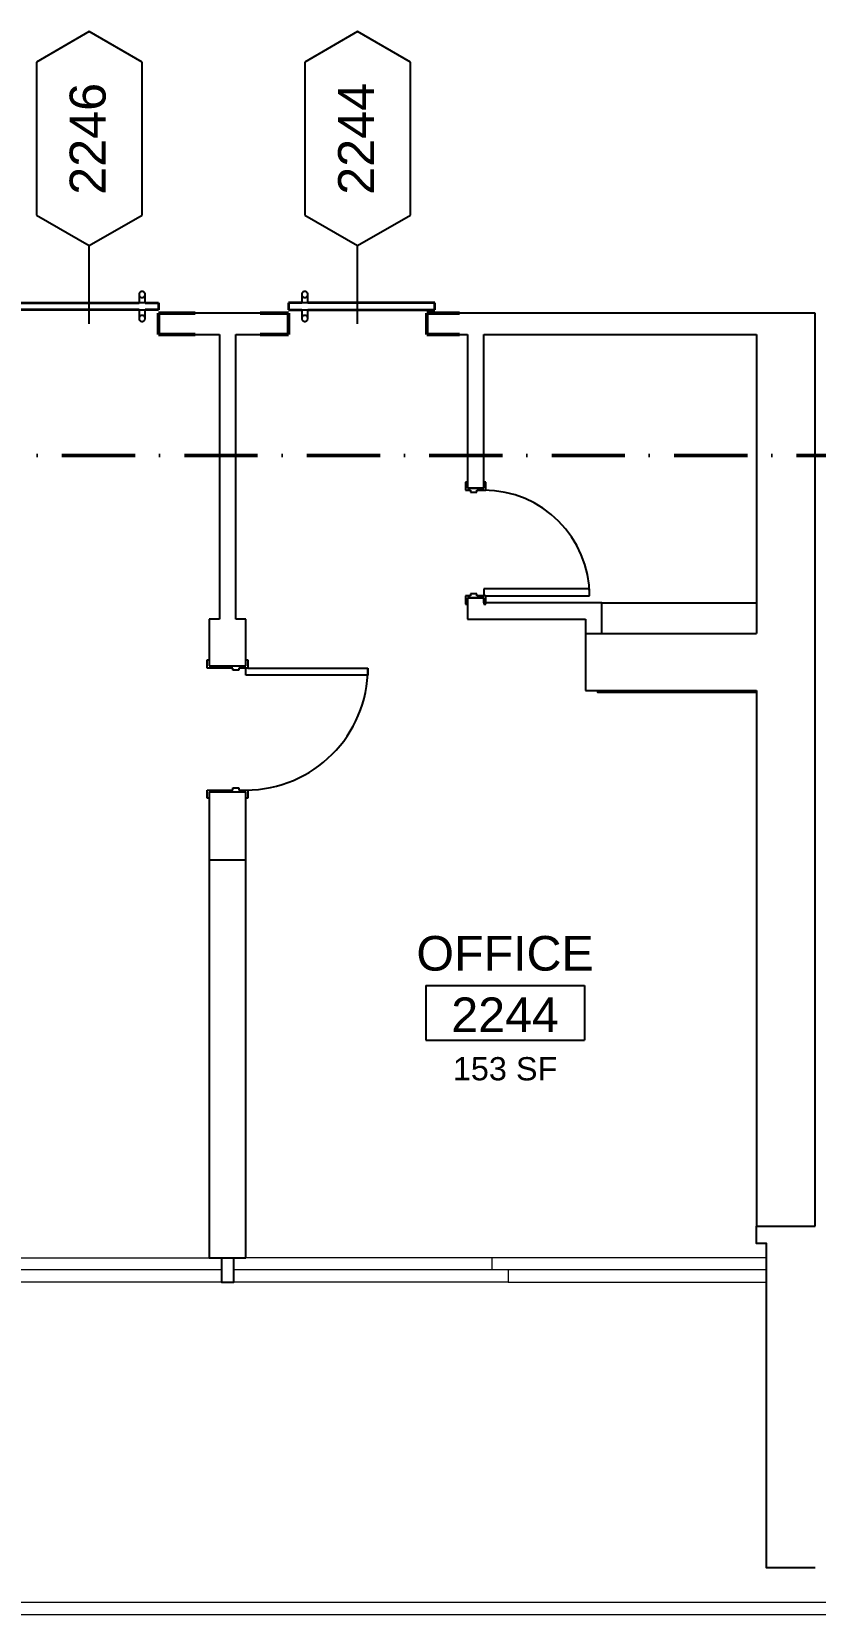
# Model space of a CAD drawing. Header units: inches. Extents: x -1132 to 5570, y -1986 to 4304.
# Drawn here: x 2793.5 to 2986.2, y -1961.9 to -1572.8 of the extents above; entities that cross this region are included whole.
import ezdxf

# ---------------------------------------------------------------- set-up
doc = ezdxf.new("R2010")
doc.units = ezdxf.units.IN
doc.header["$LTSCALE"] = 96
doc.header["$MEASUREMENT"] = 0
doc.linetypes.add('Dash', pattern=[0.25, 0.125, -0.125])
doc.linetypes.add('Dash Dot 3_16_', pattern=[0.3125, 0.1875, -0.0625, 0, -0.0625])
doc.layers.get('0').update_dxf_attribs({"linetype": 'CONTINUOUS'})
for name, color, linetype, lineweight in [('101013_EX_MER-02_dwg', 8, 'CONTINUOUS', 13), ('A-ANNO-SYMB', 150, 'CONTINUOUS', 13), ('A-AREA-IDEN', 2, 'CONTINUOUS', 25), ('A-DETL', 90, 'CONTINUOUS', 13), ('A-DOOR-IDEN', 31, 'CONTINUOUS', 25), ('A-ROOF', 250, 'CONTINUOUS', 13), ('A-WALL', 113, 'CONTINUOUS', 18), ('A-WALL-SILL', 250, 'CONTINUOUS', 13)]:
    doc.layers.add(name, color=color, linetype=linetype, lineweight=lineweight)
for name, color, linetype in [('A-DOOR', 2, 'CONTINUOUS'), ('A-GLAZ', 2, 'CONTINUOUS'), ('A-WALL-FULL', 6, 'CONTINUOUS')]:
    doc.layers.add(name, color=color, linetype=linetype)
doc.styles.add('Arial_1', font='arial.ttf', dxfattribs={"height": 8.851796})
doc.styles.add('Swis721 BT', font='swiss.ttf', dxfattribs={"height": 8.514638})
doc.styles.add('Swis721 Ex BT', font='swisse.ttf', dxfattribs={"height": 5.705972})

# ---------------------------------------------------------------- blocks, each defined once
blk = doc.blocks.new('101013_EX_MER-02_dwg-1452792-2ND FLR PLAN - EAST WING')
at = {"layer": 'A-GLAZ', "color": 9, "lineweight": 13}
for p, q in [((2934.89, 345.71), (2806.39, 345.71)), ((3068.89, 345.71), (2937.89, 345.71))]:
    blk.add_line(p, q, dxfattribs=at)
at = {"layer": 'A-GLAZ', "color": 9, "lineweight": 13, "flags": 128}
for points in [[(3068.89, 348.71), (3001.39, 348.71), (3001.39, 345.71)], [(2934.89, 342.71), (2867.39, 342.71), (2867.39, 345.71)], [(3005.39, 345.71), (3005.39, 342.71), (2937.89, 342.71)]]:
    blk.add_lwpolyline(points, dxfattribs=at)
at = {"layer": 'A-ROOF', "color": 9, "flags": 128}
for points in [[(2798.65, 341.96), (2798.65, 261.02), (3170.39, 261.02)], [(2801.64, 341.96), (2801.64, 264.02), (3170.39, 264.02)]]:
    blk.add_lwpolyline(points, dxfattribs=at)
at = {"layer": 'A-WALL-FULL', "color": 9}
for p, q in [((2996.14, 537.41), (2995.39, 537.41)), ((2999.39, 537.41), (2997.64, 537.41)), ((3028.39, 509.71), (3066.39, 509.71))]:
    blk.add_line(p, q, dxfattribs=at)
at = {"layer": 'A-WALL-FULL', "color": 9, "flags": 128}
for points in [[(3066.39, 487.71), (3027.39, 487.71), (3027.39, 488.21)], [(3080.89, 272.48), (3068.89, 272.48), (3068.89, 352.21), (3066.39, 352.21), (3066.39, 356.48)], [(2934.89, 348.71), (2934.89, 342.71), (2937.89, 342.71), (2937.89, 348.71)]]:
    blk.add_lwpolyline(points, dxfattribs=at)
at = {"layer": 'A-WALL-SILL', "color": 9}
for p, q in [((2871.39, 348.71), (2931.89, 348.71)), ((3001.39, 348.71), (2940.89, 348.71)), ((3005.39, 342.71), (3068.89, 342.71))]:
    blk.add_line(p, q, dxfattribs=at)
blk = doc.blocks.new('Interior-Sgl - 2_-2_ x 8_-0_ - Flush-2578074-2ND FLR PLAN - EAST WING')
at = {"layer": 'A-DOOR', "color": 8, "lineweight": 25}
for p, q in [((22.25, 28), (22.25, 2)), ((24, 28), (22.25, 28)), ((24, 2.5), (24, 28)), ((-2, 2.5), (-4, 2.5)), ((-4, 2.5), (-4, 2)), ((-4, 2), (-2.5, 2)), ((-2.5, 2), (-2.5, -2)), ((-2, 0.25), (-2, 2.5)), ((-1.5, 0.25), (-2, 0.25)), ((-1.5, -1.25), (-1.5, 0.25)), ((22.25, 2), (24, 2)), ((24, 0.25), (23.5, 0.25)), ((23.5, 0.25), (23.5, -1.25)), ((26, 2.5), (24, 2.5)), ((24, 2.5), (24, 0.25)), ((24.5, -2), (24.5, 2)), ((24.5, 2), (26, 2)), ((26, 2), (26, 2.5)), ((-2.5, -2), (-4, -2)), ((-4, -2), (-4, -2.5)), ((-4, -2.5), (-2, -2.5)), ((-2, -2.5), (-2, -1.25)), ((-2, -1.25), (-1.5, -1.25)), ((23.5, -1.25), (24, -1.25)), ((24, -1.25), (24, -2.5)), ((24, -2.5), (26, -2.5)), ((26, -2), (24.5, -2)), ((26, -2.5), (26, -2))]:
    blk.add_line(p, q, dxfattribs=at)
at = {"layer": 'A-DOOR', "color": 55}
blk.add_arc((24, 2), 26, 90, 180, dxfattribs=at)
blk = doc.blocks.new('Interior-Sgl - 2_-6_ x 8_-0_ - Flush-2577945-2ND FLR PLAN - EAST WING')
at = {"layer": 'A-DOOR', "color": 8, "lineweight": 25}
for p, q in [((-8, 5), (-6, 5)), ((-8, 4.5), (-8, 5)), ((-6.5, 4.5), (-8, 4.5)), ((-6.5, -4.5), (-6.5, 4.5)), ((-6, 5), (-6, -1.25)), ((24, 5), (26, 5)), ((24, -1.25), (24, 5)), ((26, 4.5), (24.5, 4.5)), ((24.5, 4.5), (24.5, -4.5)), ((26, 5), (26, 4.5)), ((-6, -1.25), (-5.5, -1.25)), ((-6, -2.75), (-6, -5)), ((-5.5, -2.75), (-6, -2.75)), ((-5.5, -1.25), (-5.5, -2.75)), ((23.5, -1.25), (24, -1.25)), ((23.5, -2.75), (23.5, -1.25)), ((24, -2.75), (23.5, -2.75)), ((24, -5), (24, -2.75)), ((-8, -4.5), (-6.5, -4.5)), ((-8, -5), (-8, -4.5)), ((-6, -5), (-8, -5)), ((22.25, -4.5), (24, -4.5)), ((22.25, -34.5), (22.25, -4.5)), ((26, -5), (24, -5)), ((24, -5), (24, -34.5)), ((24.5, -4.5), (26, -4.5)), ((26, -4.5), (26, -5)), ((24, -34.5), (22.25, -34.5))]:
    blk.add_line(p, q, dxfattribs=at)
at = {"layer": 'A-DOOR', "color": 55}
blk.add_arc((24, -4.5), 30, 180, 270, dxfattribs=at)
blk = doc.blocks.new('Interior-Barn - Flush-V3-2ND FLR PLAN - EAST WING')
at = {"layer": 'A-DOOR', "lineweight": 35}
for p, q in [((12.25, -3.41), (-19, -3.41)), ((-19, -3.41), (-19, -5.16)), ((17, -3.41), (13.75, -3.41)), ((17, -5.16), (17, -3.41)), ((-19, -5.16), (12.25, -5.16)), ((13.75, -5.16), (17, -5.16))]:
    blk.add_line(p, q, dxfattribs=at)
at = {"layer": 'A-DOOR'}
for p, q in [((12.25, -1.34), (12.25, -3.41)), ((13.75, -3.41), (12.25, -3.41)), ((13.75, -3.41), (13.75, -1.34)), ((12.25, -5.16), (12.25, -7.22)), ((12.25, -5.16), (13.75, -5.16)), ((13.75, -7.21), (13.75, -5.16))]:
    blk.add_line(p, q, dxfattribs=at)
at = {"layer": 'A-DOOR', "flags": 128}
for points in [[(13.75, -1.34), (13.75, -1.31), (13.75, -1.28), (13.74, -1.25), (13.74, -1.22), (13.74, -1.19), (13.73, -1.17), (13.72, -1.14), (13.71, -1.11), (13.7, -1.08), (13.69, -1.05), (13.68, -1.02), (13.67, -1), (13.65, -0.97), (13.64, -0.95), (13.62, -0.92), (13.6, -0.9), (13.58, -0.87), (13.56, -0.85), (13.54, -0.83), (13.52, -0.81), (13.5, -0.79), (13.48, -0.77), (13.45, -0.75), (13.43, -0.73), (13.41, -0.71), (13.38, -0.7), (13.35, -0.68), (13.33, -0.67), (13.3, -0.66), (13.27, -0.64), (13.24, -0.63), (13.22, -0.63), (13.19, -0.62), (13.16, -0.61), (13.13, -0.6), (13.1, -0.6), (13.07, -0.6), (13.04, -0.59), (13.01, -0.59), (12.98, -0.59), (12.95, -0.6), (12.92, -0.6), (12.89, -0.6), (12.86, -0.61), (12.83, -0.61), (12.8, -0.62), (12.77, -0.63), (12.74, -0.64), (12.72, -0.65), (12.69, -0.66), (12.66, -0.67), (12.63, -0.69), (12.61, -0.7), (12.58, -0.72), (12.56, -0.74), (12.53, -0.76), (12.51, -0.77), (12.49, -0.79), (12.47, -0.82), (12.45, -0.84), (12.43, -0.86), (12.41, -0.88), (12.39, -0.91), (12.37, -0.93), (12.36, -0.96), (12.34, -0.98), (12.33, -1.01), (12.32, -1.04), (12.3, -1.06), (12.29, -1.09), (12.28, -1.12), (12.28, -1.15), (12.27, -1.18), (12.26, -1.21), (12.26, -1.24), (12.25, -1.27), (12.25, -1.3), (12.25, -1.33), (12.25, -1.34)], [(12.25, -1.34), (12.25, -1.37), (12.25, -1.4), (12.26, -1.43), (12.26, -1.46), (12.26, -1.49), (12.27, -1.52), (12.28, -1.55), (12.29, -1.58), (12.3, -1.61), (12.31, -1.64), (12.32, -1.66), (12.33, -1.69), (12.35, -1.72), (12.36, -1.74), (12.38, -1.77), (12.4, -1.79), (12.42, -1.82), (12.44, -1.84), (12.46, -1.86), (12.48, -1.88), (12.5, -1.9), (12.52, -1.92), (12.55, -1.94), (12.57, -1.96), (12.59, -1.97), (12.62, -1.99), (12.65, -2.01), (12.67, -2.02), (12.7, -2.03), (12.73, -2.04), (12.76, -2.05), (12.78, -2.06), (12.81, -2.07), (12.84, -2.08), (12.87, -2.08), (12.9, -2.09), (12.93, -2.09), (12.96, -2.09), (12.99, -2.09), (13.02, -2.09), (13.05, -2.09), (13.08, -2.09), (13.11, -2.09), (13.14, -2.08), (13.17, -2.07), (13.2, -2.07), (13.23, -2.06), (13.26, -2.05), (13.28, -2.04), (13.31, -2.03), (13.34, -2.01), (13.37, -2), (13.39, -1.98), (13.42, -1.97), (13.44, -1.95), (13.47, -1.93), (13.49, -1.91), (13.51, -1.89), (13.53, -1.87), (13.55, -1.85), (13.57, -1.83), (13.59, -1.8), (13.61, -1.78), (13.63, -1.76), (13.64, -1.73), (13.66, -1.7), (13.67, -1.68), (13.68, -1.65), (13.7, -1.62), (13.71, -1.59), (13.72, -1.57), (13.72, -1.54), (13.73, -1.51), (13.74, -1.48), (13.74, -1.45), (13.75, -1.42), (13.75, -1.39), (13.75, -1.36), (13.75, -1.34)], [(13.75, -7.22), (13.75, -7.19), (13.75, -7.16), (13.74, -7.13), (13.74, -7.1), (13.74, -7.07), (13.73, -7.04), (13.72, -7.01), (13.71, -6.98), (13.7, -6.95), (13.69, -6.93), (13.68, -6.9), (13.67, -6.87), (13.65, -6.85), (13.64, -6.82), (13.62, -6.8), (13.6, -6.77), (13.58, -6.75), (13.56, -6.72), (13.54, -6.7), (13.52, -6.68), (13.5, -6.66), (13.48, -6.64), (13.45, -6.62), (13.43, -6.6), (13.41, -6.59), (13.38, -6.57), (13.35, -6.56), (13.33, -6.54), (13.3, -6.53), (13.27, -6.52), (13.24, -6.51), (13.22, -6.5), (13.19, -6.49), (13.16, -6.49), (13.13, -6.48), (13.1, -6.48), (13.07, -6.47), (13.04, -6.47), (13.01, -6.47), (12.98, -6.47), (12.95, -6.47), (12.92, -6.47), (12.89, -6.48), (12.86, -6.48), (12.83, -6.49), (12.8, -6.5), (12.77, -6.5), (12.74, -6.51), (12.72, -6.52), (12.69, -6.54), (12.66, -6.55), (12.63, -6.56), (12.61, -6.58), (12.58, -6.6), (12.56, -6.61), (12.53, -6.63), (12.51, -6.65), (12.49, -6.67), (12.47, -6.69), (12.45, -6.71), (12.43, -6.73), (12.41, -6.76), (12.39, -6.78), (12.37, -6.81), (12.36, -6.83), (12.34, -6.86), (12.33, -6.88), (12.32, -6.91), (12.3, -6.94), (12.29, -6.97), (12.28, -7), (12.28, -7.02), (12.27, -7.05), (12.26, -7.08), (12.26, -7.11), (12.25, -7.14), (12.25, -7.17), (12.25, -7.2), (12.25, -7.22)], [(12.25, -7.22), (12.25, -7.25), (12.25, -7.28), (12.26, -7.31), (12.26, -7.34), (12.26, -7.37), (12.27, -7.4), (12.28, -7.43), (12.29, -7.45), (12.3, -7.48), (12.31, -7.51), (12.32, -7.54), (12.33, -7.57), (12.35, -7.59), (12.36, -7.62), (12.38, -7.64), (12.4, -7.67), (12.42, -7.69), (12.44, -7.71), (12.46, -7.74), (12.48, -7.76), (12.5, -7.78), (12.52, -7.8), (12.55, -7.82), (12.57, -7.83), (12.59, -7.85), (12.62, -7.87), (12.65, -7.88), (12.67, -7.89), (12.7, -7.91), (12.73, -7.92), (12.76, -7.93), (12.78, -7.94), (12.81, -7.95), (12.84, -7.95), (12.87, -7.96), (12.9, -7.96), (12.93, -7.97), (12.96, -7.97), (12.99, -7.97), (13.02, -7.97), (13.05, -7.97), (13.08, -7.96), (13.11, -7.96), (13.14, -7.96), (13.17, -7.95), (13.2, -7.94), (13.23, -7.93), (13.26, -7.92), (13.28, -7.91), (13.31, -7.9), (13.34, -7.89), (13.37, -7.87), (13.39, -7.86), (13.42, -7.84), (13.44, -7.83), (13.47, -7.81), (13.49, -7.79), (13.51, -7.77), (13.53, -7.75), (13.55, -7.73), (13.57, -7.7), (13.59, -7.68), (13.61, -7.66), (13.63, -7.63), (13.64, -7.61), (13.66, -7.58), (13.67, -7.55), (13.68, -7.53), (13.7, -7.5), (13.71, -7.47), (13.72, -7.44), (13.72, -7.41), (13.73, -7.38), (13.74, -7.35), (13.74, -7.32), (13.75, -7.29), (13.75, -7.26), (13.75, -7.23), (13.75, -7.22)]]:
    blk.add_lwpolyline(points, dxfattribs=at)
at = {"layer": 'A-DOOR'}
for points, knots in [([(12.25, -1.34), (12.25, -1.38), (12.26, -1.46), (12.28, -1.55), (12.3, -1.62), (12.33, -1.68), (12.35, -1.72), (12.37, -1.75), (12.39, -1.78), (12.41, -1.8), (12.43, -1.84), (12.47, -1.88), (12.51, -1.91), (12.55, -1.94), (12.57, -1.96), (12.6, -1.98), (12.64, -2), (12.7, -2.03), (12.77, -2.06), (12.84, -2.08), (12.91, -2.09), (12.95, -2.09), (12.96, -2.09)], [0, 0, 0, 0, 0.0555556, 0.1111111, 0.1388889, 0.1666667, 0.1944444, 0.2083333, 0.2222222, 0.2361111, 0.25, 0.2777778, 0.3055556, 0.3194444, 0.3333333, 0.3472222, 0.3611111, 0.3888889, 0.4166667, 0.4444444, 0.4722222, 0.4857264, 0.4857264, 0.4857264, 0.4857264]), ([(13.04, -2.09), (13.05, -2.09), (13.09, -2.09), (13.16, -2.08), (13.23, -2.06), (13.3, -2.03), (13.36, -2), (13.4, -1.98), (13.43, -1.96), (13.45, -1.94), (13.49, -1.91), (13.53, -1.88), (13.57, -1.84), (13.59, -1.8), (13.61, -1.78), (13.63, -1.75), (13.65, -1.72), (13.67, -1.68), (13.7, -1.62), (13.72, -1.55), (13.74, -1.46), (13.75, -1.38), (13.75, -1.34)], [0.5127415, 0.5127415, 0.5127415, 0.5127415, 0.5277778, 0.5555556, 0.5833333, 0.6111111, 0.6388889, 0.6527778, 0.6666667, 0.6805556, 0.6944444, 0.7222222, 0.75, 0.7638889, 0.7777778, 0.7916667, 0.8055556, 0.8333333, 0.8611111, 0.8888889, 0.9444444, 1, 1, 1, 1]), ([(13.75, -7.21), (13.75, -7.17), (13.74, -7.1), (13.72, -7.01), (13.7, -6.94), (13.67, -6.89), (13.65, -6.84), (13.63, -6.81), (13.61, -6.78), (13.59, -6.76), (13.57, -6.73), (13.53, -6.69), (13.49, -6.65), (13.45, -6.62), (13.43, -6.6), (13.4, -6.58), (13.36, -6.56), (13.3, -6.53), (13.23, -6.5), (13.16, -6.48), (13.08, -6.47), (13, -6.47), (12.92, -6.47), (12.84, -6.48), (12.77, -6.5), (12.7, -6.53), (12.64, -6.56), (12.6, -6.58), (12.57, -6.6), (12.55, -6.62), (12.51, -6.65), (12.47, -6.69), (12.43, -6.73), (12.41, -6.76), (12.39, -6.78), (12.37, -6.81), (12.35, -6.84), (12.33, -6.89), (12.3, -6.94), (12.28, -7.01), (12.26, -7.11), (12.25, -7.18), (12.25, -7.22)], [0.0062609, 0.0062609, 0.0062609, 0.0062609, 0.0555556, 0.1111111, 0.1388889, 0.1666667, 0.1944444, 0.2083333, 0.2222222, 0.2361111, 0.25, 0.2777778, 0.3055556, 0.3194444, 0.3333333, 0.3472222, 0.3611111, 0.3888889, 0.4166667, 0.4444444, 0.4722222, 0.5, 0.5277778, 0.5555556, 0.5833333, 0.6111111, 0.6388889, 0.6527778, 0.6666667, 0.6805556, 0.6944444, 0.7222222, 0.75, 0.7638889, 0.7777778, 0.7916667, 0.8055556, 0.8333333, 0.8611111, 0.8888889, 0.9444444, 1, 1, 1, 1])]:
    blk.add_open_spline(points, degree=3, knots=knots, dxfattribs=at)
blk = doc.blocks.new('Interior-Barn - Flush-V4-2ND FLR PLAN - EAST WING')
at = {"layer": 'A-DOOR', "lineweight": 35}
for p, q in [((-19, 5.16), (12.25, 5.16)), ((-19, 3.41), (-19, 5.16)), ((13.75, 5.16), (17, 5.16)), ((17, 5.16), (17, 3.41)), ((12.25, 3.41), (-19, 3.41)), ((17, 3.41), (13.75, 3.41))]:
    blk.add_line(p, q, dxfattribs=at)
at = {"layer": 'A-DOOR'}
for p, q in [((12.25, 7.22), (12.25, 5.16)), ((13.75, 5.16), (12.25, 5.16)), ((13.75, 5.16), (13.75, 7.21)), ((12.25, 3.41), (12.25, 1.34)), ((12.25, 3.41), (13.75, 3.41)), ((13.75, 1.34), (13.75, 3.41))]:
    blk.add_line(p, q, dxfattribs=at)
at = {"layer": 'A-DOOR', "flags": 128}
for points in [[(13.75, 7.22), (13.75, 7.25), (13.75, 7.28), (13.74, 7.31), (13.74, 7.34), (13.74, 7.37), (13.73, 7.4), (13.72, 7.43), (13.71, 7.45), (13.7, 7.48), (13.69, 7.51), (13.68, 7.54), (13.67, 7.57), (13.65, 7.59), (13.64, 7.62), (13.62, 7.64), (13.6, 7.67), (13.58, 7.69), (13.56, 7.71), (13.54, 7.74), (13.52, 7.76), (13.5, 7.78), (13.48, 7.8), (13.45, 7.82), (13.43, 7.83), (13.41, 7.85), (13.38, 7.87), (13.35, 7.88), (13.33, 7.89), (13.3, 7.91), (13.27, 7.92), (13.24, 7.93), (13.22, 7.94), (13.19, 7.95), (13.16, 7.95), (13.13, 7.96), (13.1, 7.96), (13.07, 7.97), (13.04, 7.97), (13.01, 7.97), (12.98, 7.97), (12.95, 7.97), (12.92, 7.96), (12.89, 7.96), (12.86, 7.96), (12.83, 7.95), (12.8, 7.94), (12.77, 7.93), (12.74, 7.92), (12.72, 7.91), (12.69, 7.9), (12.66, 7.89), (12.63, 7.87), (12.61, 7.86), (12.58, 7.84), (12.56, 7.83), (12.53, 7.81), (12.51, 7.79), (12.49, 7.77), (12.47, 7.75), (12.45, 7.73), (12.43, 7.7), (12.41, 7.68), (12.39, 7.66), (12.37, 7.63), (12.36, 7.61), (12.34, 7.58), (12.33, 7.55), (12.32, 7.53), (12.3, 7.5), (12.29, 7.47), (12.28, 7.44), (12.28, 7.41), (12.27, 7.38), (12.26, 7.35), (12.26, 7.32), (12.25, 7.29), (12.25, 7.26), (12.25, 7.23), (12.25, 7.22)], [(12.25, 7.22), (12.25, 7.19), (12.25, 7.16), (12.26, 7.13), (12.26, 7.1), (12.26, 7.07), (12.27, 7.04), (12.28, 7.01), (12.29, 6.98), (12.3, 6.95), (12.31, 6.93), (12.32, 6.9), (12.33, 6.87), (12.35, 6.85), (12.36, 6.82), (12.38, 6.8), (12.4, 6.77), (12.42, 6.75), (12.44, 6.72), (12.46, 6.7), (12.48, 6.68), (12.5, 6.66), (12.52, 6.64), (12.55, 6.62), (12.57, 6.6), (12.59, 6.59), (12.62, 6.57), (12.65, 6.56), (12.67, 6.54), (12.7, 6.53), (12.73, 6.52), (12.76, 6.51), (12.78, 6.5), (12.81, 6.49), (12.84, 6.49), (12.87, 6.48), (12.9, 6.48), (12.93, 6.47), (12.96, 6.47), (12.99, 6.47), (13.02, 6.47), (13.05, 6.47), (13.08, 6.47), (13.11, 6.48), (13.14, 6.48), (13.17, 6.49), (13.2, 6.5), (13.23, 6.5), (13.26, 6.51), (13.28, 6.52), (13.31, 6.54), (13.34, 6.55), (13.37, 6.56), (13.39, 6.58), (13.42, 6.6), (13.44, 6.61), (13.47, 6.63), (13.49, 6.65), (13.51, 6.67), (13.53, 6.69), (13.55, 6.71), (13.57, 6.73), (13.59, 6.76), (13.61, 6.78), (13.63, 6.81), (13.64, 6.83), (13.66, 6.86), (13.67, 6.88), (13.68, 6.91), (13.7, 6.94), (13.71, 6.97), (13.72, 7), (13.72, 7.02), (13.73, 7.05), (13.74, 7.08), (13.74, 7.11), (13.75, 7.14), (13.75, 7.17), (13.75, 7.2), (13.75, 7.22)], [(13.75, 1.34), (13.75, 1.37), (13.75, 1.4), (13.74, 1.43), (13.74, 1.46), (13.74, 1.49), (13.73, 1.52), (13.72, 1.55), (13.71, 1.58), (13.7, 1.61), (13.69, 1.64), (13.68, 1.66), (13.67, 1.69), (13.65, 1.72), (13.64, 1.74), (13.62, 1.77), (13.6, 1.79), (13.58, 1.82), (13.56, 1.84), (13.54, 1.86), (13.52, 1.88), (13.5, 1.9), (13.48, 1.92), (13.45, 1.94), (13.43, 1.96), (13.41, 1.97), (13.38, 1.99), (13.35, 2.01), (13.33, 2.02), (13.3, 2.03), (13.27, 2.04), (13.24, 2.05), (13.22, 2.06), (13.19, 2.07), (13.16, 2.08), (13.13, 2.08), (13.1, 2.09), (13.07, 2.09), (13.04, 2.09), (13.01, 2.09), (12.98, 2.09), (12.95, 2.09), (12.92, 2.09), (12.89, 2.09), (12.86, 2.08), (12.83, 2.07), (12.8, 2.07), (12.77, 2.06), (12.74, 2.05), (12.72, 2.04), (12.69, 2.03), (12.66, 2.01), (12.63, 2), (12.61, 1.98), (12.58, 1.97), (12.56, 1.95), (12.53, 1.93), (12.51, 1.91), (12.49, 1.89), (12.47, 1.87), (12.45, 1.85), (12.43, 1.83), (12.41, 1.8), (12.39, 1.78), (12.37, 1.76), (12.36, 1.73), (12.34, 1.7), (12.33, 1.68), (12.32, 1.65), (12.3, 1.62), (12.29, 1.59), (12.28, 1.57), (12.28, 1.54), (12.27, 1.51), (12.26, 1.48), (12.26, 1.45), (12.25, 1.42), (12.25, 1.39), (12.25, 1.36), (12.25, 1.34)], [(12.25, 1.34), (12.25, 1.31), (12.25, 1.28), (12.26, 1.25), (12.26, 1.22), (12.26, 1.19), (12.27, 1.17), (12.28, 1.14), (12.29, 1.11), (12.3, 1.08), (12.31, 1.05), (12.32, 1.02), (12.33, 1), (12.35, 0.97), (12.36, 0.95), (12.38, 0.92), (12.4, 0.9), (12.42, 0.87), (12.44, 0.85), (12.46, 0.83), (12.48, 0.81), (12.5, 0.79), (12.52, 0.77), (12.55, 0.75), (12.57, 0.73), (12.59, 0.71), (12.62, 0.7), (12.65, 0.68), (12.67, 0.67), (12.7, 0.66), (12.73, 0.64), (12.76, 0.63), (12.78, 0.63), (12.81, 0.62), (12.84, 0.61), (12.87, 0.6), (12.9, 0.6), (12.93, 0.6), (12.96, 0.59), (12.99, 0.59), (13.02, 0.59), (13.05, 0.6), (13.08, 0.6), (13.11, 0.6), (13.14, 0.61), (13.17, 0.61), (13.2, 0.62), (13.23, 0.63), (13.26, 0.64), (13.28, 0.65), (13.31, 0.66), (13.34, 0.67), (13.37, 0.69), (13.39, 0.7), (13.42, 0.72), (13.44, 0.74), (13.47, 0.76), (13.49, 0.77), (13.51, 0.79), (13.53, 0.82), (13.55, 0.84), (13.57, 0.86), (13.59, 0.88), (13.61, 0.91), (13.63, 0.93), (13.64, 0.96), (13.66, 0.98), (13.67, 1.01), (13.68, 1.04), (13.7, 1.06), (13.71, 1.09), (13.72, 1.12), (13.72, 1.15), (13.73, 1.18), (13.74, 1.21), (13.74, 1.24), (13.75, 1.27), (13.75, 1.3), (13.75, 1.33), (13.75, 1.34)]]:
    blk.add_lwpolyline(points, dxfattribs=at)
at = {"layer": 'A-DOOR'}
for points, knots in [([(12.25, 7.22), (12.25, 7.18), (12.26, 7.11), (12.28, 7.01), (12.3, 6.94), (12.33, 6.89), (12.35, 6.84), (12.37, 6.81), (12.39, 6.78), (12.41, 6.76), (12.43, 6.73), (12.47, 6.69), (12.51, 6.65), (12.55, 6.62), (12.57, 6.6), (12.6, 6.58), (12.64, 6.56), (12.7, 6.53), (12.77, 6.5), (12.84, 6.48), (12.92, 6.47), (13, 6.47), (13.08, 6.47), (13.16, 6.48), (13.23, 6.5), (13.3, 6.53), (13.36, 6.56), (13.4, 6.58), (13.43, 6.6), (13.45, 6.62), (13.49, 6.65), (13.53, 6.69), (13.57, 6.73), (13.59, 6.76), (13.61, 6.78), (13.63, 6.81), (13.65, 6.84), (13.67, 6.89), (13.7, 6.94), (13.72, 7.01), (13.74, 7.1), (13.75, 7.17), (13.75, 7.21)], [0, 0, 0, 0, 0.0555556, 0.1111111, 0.1388889, 0.1666667, 0.1944444, 0.2083333, 0.2222222, 0.2361111, 0.25, 0.2777778, 0.3055556, 0.3194444, 0.3333333, 0.3472222, 0.3611111, 0.3888889, 0.4166667, 0.4444444, 0.4722222, 0.5, 0.5277778, 0.5555556, 0.5833333, 0.6111111, 0.6388889, 0.6527778, 0.6666667, 0.6805556, 0.6944444, 0.7222222, 0.75, 0.7638889, 0.7777778, 0.7916667, 0.8055556, 0.8333333, 0.8611111, 0.8888889, 0.9444444, 0.9937391, 0.9937391, 0.9937391, 0.9937391]), ([(12.96, 2.09), (12.95, 2.09), (12.91, 2.09), (12.84, 2.08), (12.77, 2.06), (12.7, 2.03), (12.64, 2), (12.6, 1.98), (12.57, 1.96), (12.55, 1.94), (12.51, 1.91), (12.47, 1.88), (12.43, 1.84), (12.41, 1.8), (12.39, 1.78), (12.37, 1.75), (12.35, 1.72), (12.33, 1.67), (12.3, 1.62), (12.28, 1.55), (12.26, 1.46), (12.25, 1.38), (12.25, 1.34)], [0.5142736, 0.5142736, 0.5142736, 0.5142736, 0.5277778, 0.5555556, 0.5833333, 0.6111111, 0.6388889, 0.6527778, 0.6666667, 0.6805556, 0.6944444, 0.7222222, 0.75, 0.7638889, 0.7777778, 0.7916667, 0.8055556, 0.8333333, 0.8611111, 0.8888889, 0.9444444, 1, 1, 1, 1]), ([(13.75, 1.34), (13.75, 1.38), (13.74, 1.46), (13.72, 1.55), (13.7, 1.62), (13.67, 1.67), (13.65, 1.72), (13.63, 1.75), (13.61, 1.78), (13.59, 1.8), (13.57, 1.84), (13.53, 1.88), (13.49, 1.91), (13.45, 1.94), (13.43, 1.96), (13.4, 1.98), (13.36, 2), (13.3, 2.03), (13.23, 2.06), (13.16, 2.08), (13.09, 2.09), (13.05, 2.09), (13.04, 2.09)], [0, 0, 0, 0, 0.0555556, 0.1111111, 0.1388889, 0.1666667, 0.1944444, 0.2083333, 0.2222222, 0.2361111, 0.25, 0.2777778, 0.3055556, 0.3194444, 0.3333333, 0.3472222, 0.3611111, 0.3888889, 0.4166667, 0.4444444, 0.4722222, 0.4872585, 0.4872585, 0.4872585, 0.4872585])]:
    blk.add_open_spline(points, degree=3, knots=knots, dxfattribs=at)
blk = doc.blocks.new('Tag - Room - Name _ Number-511422-2ND FLR PLAN - EAST WING')
at = {"layer": 'A-AREA-IDEN'}
for p, q in [((-0.2081, -0.0229), (-0.2081, -0.1635)), ((-0.2081, -0.0229), (0.1981, -0.0229)), ((0.1981, -0.0229), (0.1981, -0.1635)), ((-0.2081, -0.1635), (0.1981, -0.1635))]:
    blk.add_line(p, q, dxfattribs=at)
blk = doc.blocks.new('Tag-Door - Tag-Door-146303-2ND FLR PLAN - EAST WING')
at = {"layer": 'A-DOOR-IDEN'}
for p, q in [((-0.0006, 0.2749), (-0.1359, 0.1968)), ((0.1347, 0.1968), (-0.0006, 0.2749)), ((-0.1359, 0.1968), (-0.1359, -0.195)), ((0.1347, -0.195), (0.1347, 0.1968)), ((-0.1359, -0.195), (-0.0006, -0.2731)), ((-0.0006, -0.2731), (0.1347, -0.195))]:
    blk.add_line(p, q, dxfattribs=at)
blk = doc.blocks.new('block')
at = {"layer": 'A-ANNO-SYMB', "linetype": 'Dash Dot 3_16_', "lineweight": 50}
blk.add_line((2805.38316339, 545.99164285), (3197.92584775, 545.99164285), dxfattribs=at)
at = {"layer": 'A-DETL', "linetype": 'Dash', "lineweight": 18}
blk.add_line((3066.39606559, 488.2079197), (3066.39606559, 348.7079197), dxfattribs=at)
at = {"layer": 'A-DOOR-IDEN'}
for p, q in [((2902.37661391, 578.3329197), (2902.37661391, 597.56547486)), ((2968.37661391, 578.3329197), (2968.37661391, 597.56547486))]:
    blk.add_line(p, q, dxfattribs=at)
at = {"layer": 'A-WALL', "lineweight": 50}
for p, q in [((2928.39997184, 580.9579197), (2919.37661391, 580.9579197)), ((2919.37661391, 580.9579197), (2919.37661391, 575.7079197)), ((2951.37661391, 580.9579197), (2944.39997184, 580.9579197)), ((2951.37661391, 575.7079197), (2951.37661391, 580.9579197)), ((2993.39997184, 580.9579197), (2985.37661391, 580.9579197)), ((2985.37661391, 580.9579197), (2985.37661391, 575.7079197)), ((2919.37661391, 575.7079197), (2928.39997184, 575.7079197)), ((2944.39997184, 575.7079197), (2951.37661391, 575.7079197)), ((2985.37661391, 575.7079197), (2993.39997184, 575.7079197))]:
    blk.add_line(p, q, dxfattribs=at)
at = {"layer": 'A-WALL', "color": 8, "lineweight": 25}
for p, q in [((2944.39997184, 580.9579197), (2928.39997184, 580.9579197)), ((3080.89606559, 580.9579197), (2993.39997184, 580.9579197)), ((3080.89606559, 356.47868241), (3080.89606559, 580.9579197)), ((2928.39997184, 575.7079197), (2934.39997184, 575.7079197)), ((2934.39997184, 575.7079197), (2934.39997184, 505.7079197)), ((2938.39997184, 505.7079197), (2938.39997184, 575.7079197)), ((2938.39997184, 575.7079197), (2944.39997184, 575.7079197)), ((2993.39997184, 575.7079197), (2995.39997184, 575.7079197)), ((2995.39997184, 575.7079197), (2995.39997184, 537.92606413)), ((2999.39997184, 537.92606413), (2999.39997184, 575.7079197)), ((2999.39997184, 575.7079197), (3066.39606559, 575.7079197)), ((3066.39606559, 575.7079197), (3066.39606559, 502.2079197)), ((2995.39997184, 537.92606413), (2999.39997184, 537.92606413)), ((2995.39997184, 510.92606413), (2995.39997184, 505.7079197)), ((2999.39997184, 510.92606413), (2995.39997184, 510.92606413)), ((2999.39997184, 509.7079197), (2999.39997184, 510.92606413)), ((3028.39997184, 509.7079197), (2999.39997184, 509.7079197)), ((3028.39997184, 502.2079197), (3028.39997184, 509.7079197)), ((2931.89997184, 505.7079197), (2931.89997184, 494.2079197)), ((2934.39997184, 505.7079197), (2931.89997184, 505.7079197)), ((2940.89997184, 505.7079197), (2938.39997184, 505.7079197)), ((2940.89997184, 494.2079197), (2940.89997184, 505.7079197)), ((2995.39997184, 505.7079197), (3024.39997184, 505.7079197)), ((3024.39997184, 505.7079197), (3024.39997184, 488.2079197)), ((3024.39997184, 502.2079197), (3066.39606559, 502.2079197)), ((2931.89997184, 494.2079197), (2940.89997184, 494.2079197)), ((3024.39997184, 488.2079197), (3066.39606559, 488.2079197)), ((3066.39606559, 488.2079197), (3066.39606559, 356.47868241)), ((2940.89997184, 463.2079197), (2931.89997184, 463.2079197)), ((2931.89997184, 463.2079197), (2931.89997184, 348.7079197)), ((2940.89997184, 348.7079197), (2940.89997184, 463.2079197)), ((2931.89997184, 446.5829197), (2940.89997184, 446.5829197)), ((3066.39606559, 356.47868241), (3080.89606559, 356.47868241)), ((2931.89997184, 348.7079197), (2940.89997184, 348.7079197))]:
    blk.add_line(p, q, dxfattribs=at)
at = {"layer": '101013_EX_MER-02_dwg', "color": 9}
blk.add_blockref('101013_EX_MER-02_dwg-1452792-2ND FLR PLAN - EAST WING', (0.0064709, 0.00000725), dxfattribs=at)
at = {"layer": 'A-AREA-IDEN', "xscale": 95.99999999999994, "yscale": 95.99999999999994, "zscale": 95.99999999999994}
blk.add_blockref('Tag - Room - Name _ Number-511422-2ND FLR PLAN - EAST WING', (3005.09426971, 417.87196656), dxfattribs=at)
at = {"layer": 'A-DOOR'}
blk.add_blockref('Interior-Barn - Flush-V4-2ND FLR PLAN - EAST WING', (2902.37661391, 578.3329197), dxfattribs=at)
at = {"layer": 'A-DOOR', "rotation": 180}
blk.add_blockref('Interior-Barn - Flush-V3-2ND FLR PLAN - EAST WING', (2968.37661391, 578.3329197), dxfattribs=at)
at = {"layer": 'A-DOOR', "color": 55}
for name, p, rotation in [('Interior-Sgl - 2_-2_ x 8_-0_ - Flush-2578074-2ND FLR PLAN - EAST WING', (2997.39997184, 535.42606413), 270), ('Interior-Sgl - 2_-6_ x 8_-0_ - Flush-2577945-2ND FLR PLAN - EAST WING', (2936.39997184, 469.7079197), 90)]:
    blk.add_blockref(name, p, dxfattribs=dict(at, rotation=rotation))
at = {"layer": 'A-DOOR-IDEN', "xscale": 95.99999999999994, "yscale": 95.99999999999994, "zscale": 95.99999999999994}
for p in [(2902.43580354, 623.78305064), (2968.43580354, 623.78305064)]:
    blk.add_blockref('Tag-Door - Tag-Door-146303-2ND FLR PLAN - EAST WING', p, dxfattribs=at)
at = {"layer": 'A-AREA-IDEN', "lineweight": 13, "attachment_point": 2}
for s, insert, char_height, width, line_spacing_factor, style in [('OFFICE', (3004.62445734, 427.81585832), 8.514637904, 50.544, 1.00667, 'Swis721 BT'), ('2244', (3004.62445734, 412.70044028), 8.514637904, 31.104, 1.00667, 'Swis721 BT'), ('153 SF', (3004.62445734, 398.03196176), 5.705972435, 34.992, 0.985809, 'Swis721 Ex BT')]:
    blk.add_mtext(s, dxfattribs=dict(at, insert=insert, char_height=char_height, width=width, line_spacing_factor=line_spacing_factor, style=style))
at = {"layer": 'A-DOOR-IDEN', "lineweight": 13, "char_height": 8.851796407, "width": 32.832, "attachment_point": 2, "rotation": 90, "line_spacing_factor": 0.938532, "style": 'Arial_1', "bg_fill": 3, "box_fill_scale": 1.25, "bg_fill_color": 0, "bg_fill_transparency": 0}
for s, insert in [('2246', (2897.56830198, 623.82418155)), ('2244', (2963.56830198, 623.82418155))]:
    blk.add_mtext(s, dxfattribs=dict(at, insert=insert))

msp = doc.modelspace()

# ---------------------------------------------------------------- block references
msp.add_blockref('block', (-94.69, -2222.93))

doc.saveas('drawing.dxf')
